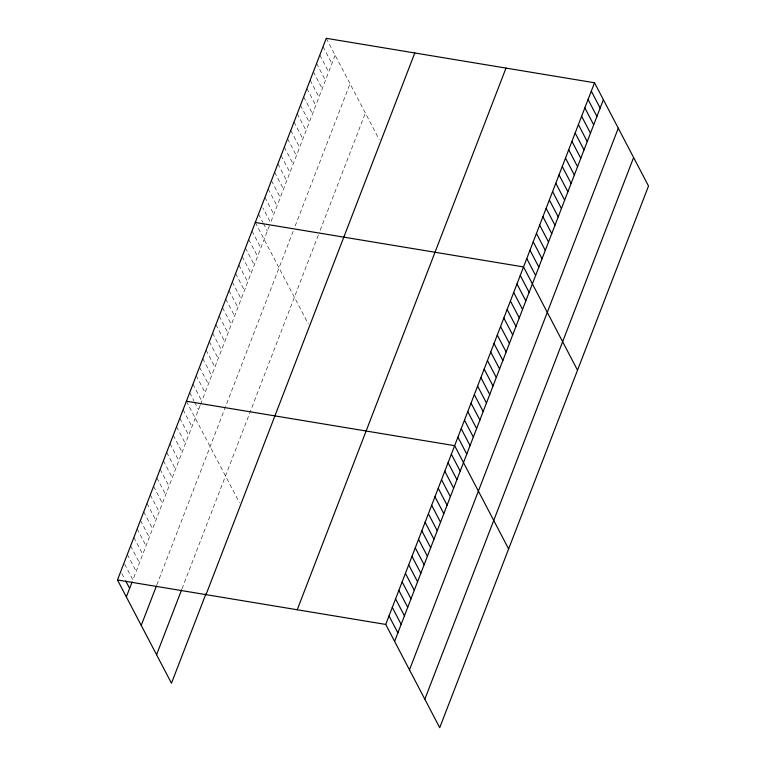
<?xml version="1.0" encoding="UTF-8"?>
<svg xmlns="http://www.w3.org/2000/svg" width="766" height="766" viewBox="0 0 766 766"><rect width="100%" height="100%" fill="white"/><g stroke="black" fill="none" stroke-linecap="round" stroke-linejoin="round"><path stroke-width="0.57" stroke-dasharray="3.83 2.87" d="M200.165 405.386L132.901 579.881L124.054 562.953M200.577 404.324L269.383 225.798M335.125 55.229L270.599 222.657L262.853 207.845M156.819 584.965L293.148 231.265M295.169 226.037L350.024 83.724M182.011 588.776L319.384 232.366M320.198 230.269L365.363 113.071M326.278 38.3L379.266 139.661M323.051 46.669L331.898 63.607M319.824 55.047L328.671 71.975M316.597 63.415L325.445 80.344M313.371 71.784L322.218 88.722M310.144 80.152L318.991 97.091M306.917 88.53L315.764 105.459M303.69 96.899L312.538 113.828M300.464 105.268L309.311 122.206M297.237 113.646L306.084 130.574M294.01 122.014L302.857 138.943M290.783 130.383L299.63 147.321M287.556 138.751L296.404 155.69M284.33 147.129L293.177 164.058M281.103 155.498L289.95 172.427M277.876 163.867L286.723 180.805M274.649 172.245L283.506 189.173M271.423 180.613L280.279 197.542M268.196 188.982L277.053 205.92M264.969 197.35L273.826 214.289M258.515 214.097L262.939 222.561M263.494 223.624L267.372 231.026M255.289 222.466L308.277 323.836M252.004 230.978L260.861 247.916M248.73 239.49L257.577 256.428M245.446 248.002L254.302 264.94M242.161 256.514L251.018 273.452M238.887 265.026L247.734 281.965M235.602 273.539L244.459 290.477M232.318 282.051L241.175 298.989M229.044 290.563L237.891 307.501M225.759 299.075L234.616 316.013M222.475 307.587L231.332 324.525M219.2 316.099L228.048 333.038M215.916 324.612L224.773 341.55M212.632 333.124L221.489 350.062M209.357 341.636L218.205 358.565M206.073 350.148L214.93 367.077M202.789 358.66L211.646 375.589M199.514 367.173L208.362 384.101M196.23 375.685L205.087 392.613M192.955 384.197L201.803 401.125M189.671 392.709L194.095 401.173M194.65 402.236L198.518 409.638M186.387 401.221L239.385 502.582M183.112 409.733L191.96 426.662M179.828 418.246L188.675 435.174M176.544 426.758L185.401 443.686M173.269 435.27L182.117 452.199M169.985 443.782L178.832 460.711M166.701 452.294L175.558 469.223M163.426 460.806L172.273 477.735M160.142 469.319L168.989 486.247M156.858 477.831L165.715 494.759M153.583 486.343L162.43 503.272M150.299 494.855L159.146 511.784M147.015 503.367L155.871 520.296M143.74 511.88L152.587 528.808M140.456 520.392L149.303 537.32M137.171 528.904L146.028 545.832M133.897 537.416L142.744 554.345M130.613 545.928L139.469 562.857M127.328 554.44L136.185 571.369M121.88 573.581L124.638 578.866"/><path stroke-width="1.15" d="M205.92 593.861L171.469 683.234L117.485 579.967L326.278 38.3L594.531 82.766L648.515 186.033L439.722 727.7L385.738 624.434L594.531 82.766M126.342 596.905L132.087 582.007M141.231 625.391L156.408 586.028M156.58 654.748L181.599 589.839M206.016 594.646L414.799 52.978M297.218 609.765L506 68.088M394.595 641.372L603.378 99.695M409.484 669.857L618.277 128.19M424.833 699.214L633.616 157.537M255.289 222.466L523.542 266.932L577.526 370.198M186.387 401.221L454.64 445.688L508.624 548.944M117.485 579.967L385.738 624.434M591.304 91.135L600.151 108.073M588.077 99.513L596.925 116.442M584.851 107.882L593.698 124.81M581.624 116.25L590.471 133.188M578.397 124.619L587.244 141.557M575.17 132.997L584.018 149.925M571.943 141.365L580.791 158.294M568.717 149.734L577.564 166.672M565.49 158.112L574.337 175.041M562.263 166.481L571.11 183.409M559.036 174.849L567.884 191.787M555.81 183.218L564.657 200.156M552.583 191.596L561.43 208.524M549.356 199.964L558.203 216.893M546.129 208.333L554.977 225.271M542.903 216.711L551.75 233.64M539.676 225.08L548.523 242.008M536.449 233.448L545.296 250.386M533.222 241.817L542.069 258.755M529.995 250.195L538.843 267.123M526.769 258.563L535.616 275.492M520.258 275.444L529.115 292.382M516.973 283.956L525.83 300.894M513.699 292.468L522.546 309.407M510.415 300.981L519.271 317.919M507.13 309.493L515.987 326.431M503.856 318.005L512.703 334.943M500.571 326.517L509.428 343.455M497.287 335.029L506.144 351.967M494.013 343.541L502.86 360.48M490.728 352.054L499.585 368.982M487.444 360.566L496.301 377.494M484.169 369.078L493.017 386.007M480.885 377.59L489.742 394.519M477.611 386.102L486.458 403.031M474.326 394.614L483.174 411.543M471.042 403.127L479.899 420.055M467.767 411.639L476.615 428.567M464.483 420.151L473.331 437.08M461.199 428.663L470.056 445.592M457.924 437.175L466.772 454.104M451.356 454.2L460.213 471.128M448.081 462.712L456.929 479.64M444.797 471.224L453.644 488.153M441.513 479.736L450.37 496.665M438.238 488.248L447.085 505.177M434.954 496.761L443.801 513.689M431.67 505.273L440.527 522.201M428.395 513.785L437.242 530.714M425.111 522.297L433.958 539.226M421.827 530.809L430.684 547.738M418.552 539.321L427.399 556.25M415.268 547.834L424.125 564.762M411.984 556.346L420.84 573.274M408.709 564.858L417.556 581.787M405.425 573.37L414.282 590.299M402.14 581.882L410.997 598.811M398.866 590.394L407.713 607.323M395.582 598.897L404.438 615.835M392.297 607.409L401.154 624.347M389.023 615.921L397.87 632.86M125.748 580.982L129.626 588.393"/></g></svg>
